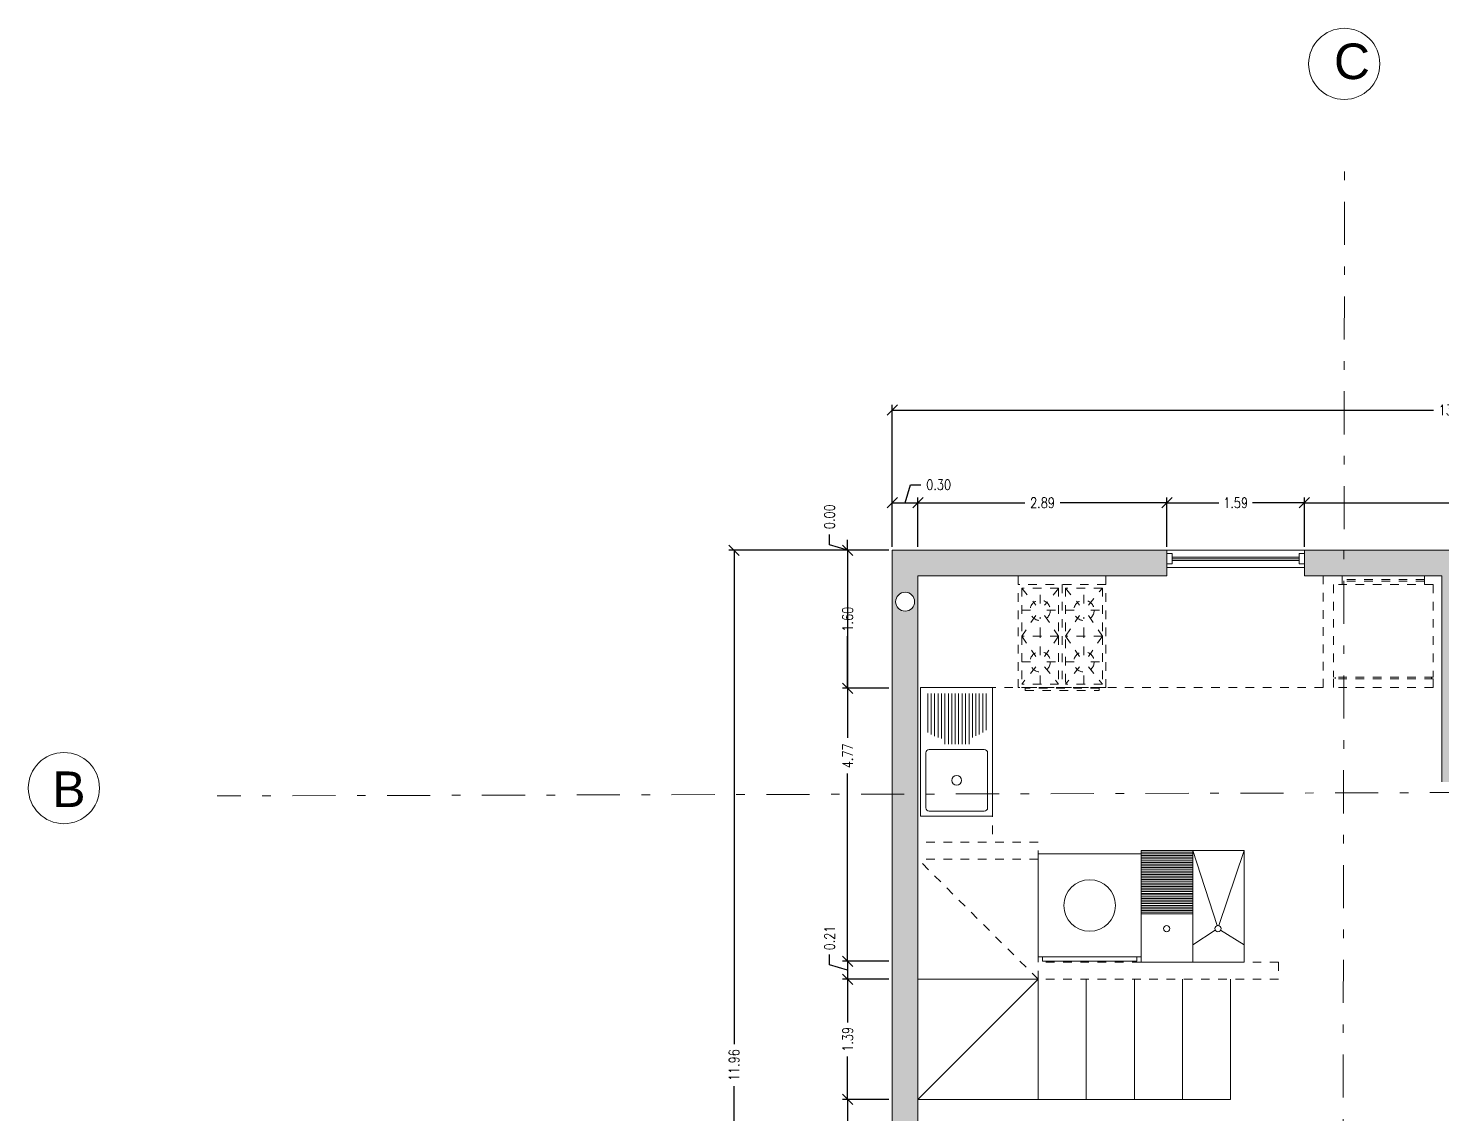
# Model space of a CAD drawing. Header units: inches. Extents: x 2.9 to 69.3, y 3.4 to 29.2.
# Drawn here: x 2.89 to 19.29, y 16.62 to 29.22 of the extents above; entities that cross this region are included whole.
import ezdxf

# ---------------------------------------------------------------- set-up
doc = ezdxf.new("R2010")
doc.units = ezdxf.units.IN
doc.header["$MEASUREMENT"] = 0
doc.linetypes.add('DASHDOT', pattern=[1, 0.5, -0.25, 0, -0.25])
doc.linetypes.add('HIDDEN', pattern=[0.375, 0.25, -0.125])
doc.layers.get('DEFPOINTS').update_dxf_attribs({"color": 210})
for name, color, linetype, lineweight in [('A-ANNO-NOTE', 7, 'Continuous', 35), ('A-FLOR-LEVL', 7, 'Continuous', 35), ('A-FLOR-STRS', 4, 'Continuous', 25), ('A-FURN', 8, 'Continuous', 18), ('A-GLAZ-FULL', 4, 'Continuous', 25), ('A-WALL-FULL-EXTR', 7, 'Continuous', 35), ('A-WALL-FULL-INTR', 7, 'Continuous', 35)]:
    doc.layers.add(name, color=color, linetype=linetype, lineweight=lineweight)
doc.layers.add('A-ANNO-SCRN', color=30, linetype='Continuous')
doc.styles.add('E-ROMANS', font='romans.shx', dxfattribs={"width": 0.8})
doc.styles.get("Standard").update_dxf_attribs({"font": 'Arial.ttf'})
doc.dimstyles.new('E-0100_ARW_18', dxfattribs={"dimscale": 0.001, "dimtxt": 180, "dimasz": 180, "dimexe": 90, "dimexo": 60, "dimgap": 90, "dimtad": 0, "dimzin": 0, "dimdsep": 46, "dimtxsty": 'E-ROMANS', "dimblk": 'OPEN90', "dimcen": 90, "dimclrd": 256, "dimclre": 256, "dimclrt": 256, "dimadec": 0, "dimazin": 0, "dimtfac": 1, "dimtmove": 1, "dimatfit": 3, "dimldrblk": 'OPEN90', "dimfxl": 1, "dimtfill": 1, "dimtolj": 1, "dimtzin": 0, "dimarcsym": 0})

# ---------------------------------------------------------------- blocks, each defined once
blk = doc.blocks.new('LAVADORA-PL')
for p, q in [((0, 0), (0, 0.6)), ((0, 0.6), (0.6, 0.6)), ((0.6, 0.6), (0.6, 0)), ((0.625, 0.575), (0.625, 0.025)), ((0.6, 0), (0, 0))]:
    blk.add_line(p, q)
for points in [[(0.6, 0.575), (0.625, 0.575)], [(0.6, 0.025), (0.625, 0.025)]]:
    blk.add_lwpolyline(points)
blk.add_circle((0.3, 0.3), 0.15)
blk = doc.blocks.new('_Oblique')
at = {"color": 0, "linetype": 'ByBlock', "lineweight": -2}
blk.add_line((-0.5, -0.5), (0.5, 0.5), dxfattribs=at)
blk = doc.blocks.new('*D97')
at = {"transparency": 16777216}
for p, q in [((13.061, 23.712), (13.124, 23.922)), ((13.124, 23.922), (13.244, 23.922)), ((12.911, 23.712), (13.21, 23.712))]:
    blk.add_line(p, q, dxfattribs=at)
at = {"lineweight": -2, "transparency": 16777216}
for p, q in [((12.911, 23.201), (12.911, 23.772)), ((13.21, 23.201), (13.21, 23.772))]:
    blk.add_line(p, q, dxfattribs=at)
at = {"layer": 'DEFPOINTS', "color": 0, "transparency": 16777216}
for p in [(13.21, 23.712), (12.911, 23.161), (13.21, 23.161)]:
    blk.add_point(p, dxfattribs=at)
at = {"transparency": 16777216, "xscale": 0.12, "yscale": 0.12, "zscale": 0.12, "rotation": 180}
blk.add_blockref('_Oblique', (12.911, 23.712), dxfattribs=at)
at = {"transparency": 16777216, "insert": (13.45, 23.922), "char_height": 0.12, "attachment_point": 5, "style": 'E-ROMANS', "bg_fill": 3, "box_fill_scale": 1.25, "bg_fill_color": 256, "bg_fill_true_color": 13158600, "bg_fill_transparency": 0}
blk.add_mtext('\\A1;0.30', dxfattribs=at)
at = {"transparency": 16777216, "xscale": 0.12, "yscale": 0.12, "zscale": 0.12}
blk.add_blockref('_Oblique', (13.21, 23.712), dxfattribs=at)
blk = doc.blocks.new('_Open90')
at = {"color": 0, "linetype": 'ByBlock', "lineweight": -2}
for p, q in [((0, 0), (-1, 0)), ((-0.5, 0.5), (0, 0)), ((0, 0), (-0.5, -0.5))]:
    blk.add_line(p, q, dxfattribs=at)
blk = doc.blocks.new('*D98')
at = {"lineweight": -2, "transparency": 16777216}
for p, q in [((13.21, 23.201), (13.21, 23.772)), ((16.099, 23.201), (16.099, 23.772))]:
    blk.add_line(p, q, dxfattribs=at)
at = {"transparency": 16777216}
for p, q in [((13.21, 23.712), (14.451, 23.712)), ((16.099, 23.712), (14.859, 23.712))]:
    blk.add_line(p, q, dxfattribs=at)
at = {"layer": 'DEFPOINTS', "color": 0, "transparency": 16777216}
for p in [(16.099, 23.712), (13.21, 23.161), (16.099, 23.161)]:
    blk.add_point(p, dxfattribs=at)
at = {"transparency": 16777216, "xscale": 0.12, "yscale": 0.12, "zscale": 0.12, "rotation": 180}
blk.add_blockref('_Oblique', (13.21, 23.712), dxfattribs=at)
at = {"transparency": 16777216, "xscale": 0.12, "yscale": 0.12, "zscale": 0.12}
blk.add_blockref('_Oblique', (16.099, 23.712), dxfattribs=at)
at = {"transparency": 16777216, "insert": (14.655, 23.712), "char_height": 0.12, "attachment_point": 5, "style": 'E-ROMANS', "bg_fill": 3, "box_fill_scale": 1.25, "bg_fill_color": 256, "bg_fill_true_color": 13158600, "bg_fill_transparency": 0}
blk.add_mtext('\\A1;2.89', dxfattribs=at)
blk = doc.blocks.new('*D99')
at = {"lineweight": -2, "transparency": 16777216}
for p, q in [((16.099, 23.201), (16.099, 23.772)), ((17.693, 23.201), (17.693, 23.772))]:
    blk.add_line(p, q, dxfattribs=at)
at = {"transparency": 16777216}
for p, q in [((16.099, 23.712), (16.699, 23.712)), ((17.693, 23.712), (17.093, 23.712))]:
    blk.add_line(p, q, dxfattribs=at)
at = {"layer": 'DEFPOINTS', "color": 0, "transparency": 16777216}
for p in [(17.693, 23.712), (16.099, 23.161), (17.693, 23.161)]:
    blk.add_point(p, dxfattribs=at)
at = {"transparency": 16777216, "xscale": 0.12, "yscale": 0.12, "zscale": 0.12, "rotation": 180}
blk.add_blockref('_Oblique', (16.099, 23.712), dxfattribs=at)
at = {"transparency": 16777216, "xscale": 0.12, "yscale": 0.12, "zscale": 0.12}
blk.add_blockref('_Oblique', (17.693, 23.712), dxfattribs=at)
at = {"transparency": 16777216, "insert": (16.896, 23.712), "char_height": 0.12, "attachment_point": 5, "style": 'E-ROMANS', "bg_fill": 3, "box_fill_scale": 1.25, "bg_fill_color": 256, "bg_fill_true_color": 13158600, "bg_fill_transparency": 0}
blk.add_mtext('\\A1;1.59', dxfattribs=at)
blk = doc.blocks.new('*D100')
at = {"lineweight": -2, "transparency": 16777216}
for p, q in [((17.693, 23.201), (17.693, 23.772)), ((22.376, 23.201), (22.376, 23.772))]:
    blk.add_line(p, q, dxfattribs=at)
at = {"transparency": 16777216}
for p, q in [((17.693, 23.712), (19.828, 23.712)), ((22.376, 23.712), (20.241, 23.712))]:
    blk.add_line(p, q, dxfattribs=at)
at = {"layer": 'DEFPOINTS', "color": 0, "transparency": 16777216}
for p in [(22.376, 23.712), (17.693, 23.161), (22.376, 23.161)]:
    blk.add_point(p, dxfattribs=at)
at = {"transparency": 16777216, "xscale": 0.12, "yscale": 0.12, "zscale": 0.12, "rotation": 180}
blk.add_blockref('_Oblique', (17.693, 23.712), dxfattribs=at)
at = {"transparency": 16777216, "xscale": 0.12, "yscale": 0.12, "zscale": 0.12}
blk.add_blockref('_Oblique', (22.376, 23.712), dxfattribs=at)
at = {"transparency": 16777216, "insert": (20.034, 23.712), "char_height": 0.12, "attachment_point": 5, "style": 'E-ROMANS', "bg_fill": 3, "box_fill_scale": 1.25, "bg_fill_color": 256, "bg_fill_true_color": 13158600, "bg_fill_transparency": 0}
blk.add_mtext('\\A1;4.68', dxfattribs=at)
blk = doc.blocks.new('*D104')
at = {"lineweight": -2, "transparency": 16777216}
for p, q in [((12.911, 23.201), (12.911, 24.849)), ((25.962, 23.201), (25.962, 24.849))]:
    blk.add_line(p, q, dxfattribs=at)
at = {"transparency": 16777216}
for p, q in [((12.911, 24.789), (19.192, 24.789)), ((25.962, 24.789), (19.682, 24.789))]:
    blk.add_line(p, q, dxfattribs=at)
at = {"layer": 'DEFPOINTS', "color": 0, "transparency": 16777216}
for p in [(25.962, 24.789), (12.911, 23.161), (25.962, 23.161)]:
    blk.add_point(p, dxfattribs=at)
at = {"transparency": 16777216, "xscale": 0.12, "yscale": 0.12, "zscale": 0.12, "rotation": 180}
blk.add_blockref('_Oblique', (12.911, 24.789), dxfattribs=at)
at = {"transparency": 16777216, "xscale": 0.12, "yscale": 0.12, "zscale": 0.12}
blk.add_blockref('_Oblique', (25.962, 24.789), dxfattribs=at)
at = {"transparency": 16777216, "insert": (19.437, 24.789), "char_height": 0.12, "attachment_point": 5, "style": 'E-ROMANS', "bg_fill": 3, "box_fill_scale": 1.25, "bg_fill_color": 256, "bg_fill_true_color": 13158600, "bg_fill_transparency": 0}
blk.add_mtext('\\A1;13.05', dxfattribs=at)
blk = doc.blocks.new('*D117')
at = {"transparency": 16777216}
for p, q in [((12.184, 23.224), (12.184, 23.344)), ((12.394, 23.161), (12.184, 23.224)), ((12.394, 23.161), (12.394, 23.281)), ((12.394, 23.161), (12.394, 23.041))]:
    blk.add_line(p, q, dxfattribs=at)
at = {"lineweight": -2, "transparency": 16777216}
blk.add_line((12.871, 23.161), (12.334, 23.161), dxfattribs=at)
blk.add_line((12.871, 23.161), (12.334, 23.161), dxfattribs=at)
at = {"layer": 'DEFPOINTS', "color": 0, "transparency": 16777216}
for p in [(12.394, 23.161), (12.911, 23.161), (12.911, 23.161)]:
    blk.add_point(p, dxfattribs=at)
at = {"transparency": 16777216, "xscale": 0.12, "yscale": 0.12, "zscale": 0.12}
for rotation in [90, 270]:
    blk.add_blockref('_Oblique', (12.394, 23.161), dxfattribs=dict(at, rotation=rotation))
at = {"transparency": 16777216, "insert": (12.184, 23.551), "char_height": 0.12, "attachment_point": 5, "rotation": 90, "style": 'E-ROMANS', "bg_fill": 3, "box_fill_scale": 1.25, "bg_fill_color": 256, "bg_fill_true_color": 13158600, "bg_fill_transparency": 0}
blk.add_mtext('\\A1;0.00', dxfattribs=at)
blk = doc.blocks.new('*D118')
at = {"lineweight": -2, "transparency": 16777216}
for p, q in [((12.871, 23.161), (12.334, 23.161)), ((12.871, 21.56), (12.334, 21.56))]:
    blk.add_line(p, q, dxfattribs=at)
at = {"transparency": 16777216}
for p, q in [((12.394, 23.161), (12.394, 22.56)), ((12.394, 21.56), (12.394, 22.162))]:
    blk.add_line(p, q, dxfattribs=at)
at = {"layer": 'DEFPOINTS', "color": 0, "transparency": 16777216}
for p in [(12.911, 23.161), (12.394, 21.56), (12.911, 21.56)]:
    blk.add_point(p, dxfattribs=at)
at = {"transparency": 16777216, "xscale": 0.12, "yscale": 0.12, "zscale": 0.12}
for p, rotation in [((12.394, 23.161), 90), ((12.394, 21.56), 270)]:
    blk.add_blockref('_Oblique', p, dxfattribs=dict(at, rotation=rotation))
at = {"transparency": 16777216, "insert": (12.394, 22.361), "char_height": 0.12, "attachment_point": 5, "rotation": 90, "style": 'E-ROMANS', "bg_fill": 3, "box_fill_scale": 1.25, "bg_fill_color": 256, "bg_fill_true_color": 13158600, "bg_fill_transparency": 0}
blk.add_mtext('\\A1;1.60', dxfattribs=at)
blk = doc.blocks.new('*D119')
at = {"lineweight": -2, "transparency": 16777216}
for p, q in [((12.871, 23.161), (12.334, 23.161)), ((12.871, 21.56), (12.334, 21.56))]:
    blk.add_line(p, q, dxfattribs=at)
at = {"transparency": 16777216}
for p, q in [((12.394, 23.161), (12.394, 22.56)), ((12.394, 21.56), (12.394, 22.162))]:
    blk.add_line(p, q, dxfattribs=at)
at = {"layer": 'DEFPOINTS', "color": 0, "transparency": 16777216}
for p in [(12.394, 23.161), (12.911, 23.161), (12.911, 21.56)]:
    blk.add_point(p, dxfattribs=at)
at = {"transparency": 16777216, "xscale": 0.12, "yscale": 0.12, "zscale": 0.12}
for p, rotation in [((12.394, 23.161), 90), ((12.394, 21.56), 270)]:
    blk.add_blockref('_Oblique', p, dxfattribs=dict(at, rotation=rotation))
at = {"transparency": 16777216, "insert": (12.394, 22.361), "char_height": 0.12, "attachment_point": 5, "rotation": 90, "style": 'E-ROMANS', "bg_fill": 3, "box_fill_scale": 1.25, "bg_fill_color": 256, "bg_fill_true_color": 13158600, "bg_fill_transparency": 0}
blk.add_mtext('\\A1;1.60', dxfattribs=at)
blk = doc.blocks.new('*D120')
at = {"transparency": 16777216}
for p, q in [((12.184, 23.224), (12.184, 23.344)), ((12.394, 23.161), (12.184, 23.224)), ((12.394, 23.161), (12.394, 23.281)), ((12.394, 23.161), (12.394, 23.041))]:
    blk.add_line(p, q, dxfattribs=at)
at = {"lineweight": -2, "transparency": 16777216}
blk.add_line((12.871, 23.161), (12.334, 23.161), dxfattribs=at)
blk.add_line((12.871, 23.161), (12.334, 23.161), dxfattribs=at)
at = {"layer": 'DEFPOINTS', "color": 0, "transparency": 16777216}
for p in [(12.394, 23.161), (12.911, 23.161), (12.911, 23.161)]:
    blk.add_point(p, dxfattribs=at)
at = {"transparency": 16777216, "xscale": 0.12, "yscale": 0.12, "zscale": 0.12}
for rotation in [90, 270]:
    blk.add_blockref('_Oblique', (12.394, 23.161), dxfattribs=dict(at, rotation=rotation))
at = {"transparency": 16777216, "insert": (12.184, 23.551), "char_height": 0.12, "attachment_point": 5, "rotation": 90, "style": 'E-ROMANS', "bg_fill": 3, "box_fill_scale": 1.25, "bg_fill_color": 256, "bg_fill_true_color": 13158600, "bg_fill_transparency": 0}
blk.add_mtext('\\A1;0.00', dxfattribs=at)
blk = doc.blocks.new('*D121')
at = {"lineweight": -2, "transparency": 16777216}
for p, q in [((12.871, 23.161), (12.334, 23.161)), ((12.871, 18.389), (12.334, 18.389))]:
    blk.add_line(p, q, dxfattribs=at)
at = {"transparency": 16777216}
for p, q in [((12.394, 23.161), (12.394, 20.982)), ((12.394, 18.389), (12.394, 20.569))]:
    blk.add_line(p, q, dxfattribs=at)
at = {"layer": 'DEFPOINTS', "color": 0, "transparency": 16777216}
for p in [(12.911, 23.161), (12.394, 18.389), (12.911, 18.389)]:
    blk.add_point(p, dxfattribs=at)
at = {"transparency": 16777216, "xscale": 0.12, "yscale": 0.12, "zscale": 0.12}
for p, rotation in [((12.394, 23.161), 90), ((12.394, 18.389), 270)]:
    blk.add_blockref('_Oblique', p, dxfattribs=dict(at, rotation=rotation))
at = {"transparency": 16777216, "insert": (12.394, 20.775), "char_height": 0.12, "attachment_point": 5, "rotation": 90, "style": 'E-ROMANS', "bg_fill": 3, "box_fill_scale": 1.25, "bg_fill_color": 256, "bg_fill_true_color": 13158600, "bg_fill_transparency": 0}
blk.add_mtext('\\A1;4.77', dxfattribs=at)
blk = doc.blocks.new('*D122')
at = {"transparency": 16777216}
for p, q in [((12.184, 18.348), (12.184, 18.468)), ((12.394, 18.389), (12.394, 18.18)), ((12.394, 18.285), (12.184, 18.348))]:
    blk.add_line(p, q, dxfattribs=at)
at = {"lineweight": -2, "transparency": 16777216}
for p, q in [((12.871, 18.389), (12.334, 18.389)), ((12.871, 18.18), (12.334, 18.18))]:
    blk.add_line(p, q, dxfattribs=at)
at = {"layer": 'DEFPOINTS', "color": 0, "transparency": 16777216}
for p in [(12.911, 18.389), (12.394, 18.18), (12.911, 18.18)]:
    blk.add_point(p, dxfattribs=at)
at = {"transparency": 16777216, "xscale": 0.12, "yscale": 0.12, "zscale": 0.12, "rotation": 270}
blk.add_blockref('_Oblique', (12.394, 18.18), dxfattribs=at)
at = {"transparency": 16777216, "insert": (12.184, 18.66), "char_height": 0.12, "attachment_point": 5, "rotation": 90, "style": 'E-ROMANS', "bg_fill": 3, "box_fill_scale": 1.25, "bg_fill_color": 256, "bg_fill_true_color": 13158600, "bg_fill_transparency": 0}
blk.add_mtext('\\A1;0.21', dxfattribs=at)
at = {"transparency": 16777216, "xscale": 0.12, "yscale": 0.12, "zscale": 0.12, "rotation": 90}
blk.add_blockref('_Oblique', (12.394, 18.389), dxfattribs=at)
blk = doc.blocks.new('*D123')
at = {"lineweight": -2, "transparency": 16777216}
for p, q in [((12.871, 18.18), (12.334, 18.18)), ((12.871, 16.785), (12.334, 16.785))]:
    blk.add_line(p, q, dxfattribs=at)
at = {"transparency": 16777216}
for p, q in [((12.394, 18.18), (12.394, 17.68)), ((12.394, 16.785), (12.394, 17.286))]:
    blk.add_line(p, q, dxfattribs=at)
at = {"layer": 'DEFPOINTS', "color": 0, "transparency": 16777216}
for p in [(12.911, 18.18), (12.394, 16.785), (12.911, 16.785)]:
    blk.add_point(p, dxfattribs=at)
at = {"transparency": 16777216, "xscale": 0.12, "yscale": 0.12, "zscale": 0.12}
for p, rotation in [((12.394, 18.18), 90), ((12.394, 16.785), 270)]:
    blk.add_blockref('_Oblique', p, dxfattribs=dict(at, rotation=rotation))
at = {"transparency": 16777216, "insert": (12.394, 17.483), "char_height": 0.12, "attachment_point": 5, "rotation": 90, "style": 'E-ROMANS', "bg_fill": 3, "box_fill_scale": 1.25, "bg_fill_color": 256, "bg_fill_true_color": 13158600, "bg_fill_transparency": 0}
blk.add_mtext('\\A1;1.39', dxfattribs=at)
blk = doc.blocks.new('*D124')
at = {"lineweight": -2, "transparency": 16777216}
for p, q in [((12.871, 16.785), (12.334, 16.785)), ((12.871, 15.849), (12.334, 15.849))]:
    blk.add_line(p, q, dxfattribs=at)
at = {"transparency": 16777216}
for p, q in [((12.394, 16.785), (12.394, 16.526)), ((12.394, 15.849), (12.394, 16.109))]:
    blk.add_line(p, q, dxfattribs=at)
at = {"layer": 'DEFPOINTS', "color": 0, "transparency": 16777216}
for p in [(12.911, 16.785), (12.394, 15.849), (12.911, 15.849)]:
    blk.add_point(p, dxfattribs=at)
at = {"transparency": 16777216, "xscale": 0.12, "yscale": 0.12, "zscale": 0.12}
for p, rotation in [((12.394, 16.785), 90), ((12.394, 15.849), 270)]:
    blk.add_blockref('_Oblique', p, dxfattribs=dict(at, rotation=rotation))
at = {"transparency": 16777216, "insert": (12.394, 16.317), "char_height": 0.12, "attachment_point": 5, "rotation": 90, "style": 'E-ROMANS', "bg_fill": 3, "box_fill_scale": 1.25, "bg_fill_color": 256, "bg_fill_true_color": 13158600, "bg_fill_transparency": 0}
blk.add_mtext('\\A1;0.94', dxfattribs=at)
blk = doc.blocks.new('*D139')
at = {"lineweight": -2, "transparency": 16777216}
for p, q in [((12.871, 23.161), (11.016, 23.161)), ((12.871, 11.206), (11.016, 11.206))]:
    blk.add_line(p, q, dxfattribs=at)
at = {"transparency": 16777216}
for p, q in [((11.076, 23.161), (11.076, 17.429)), ((11.076, 11.206), (11.076, 16.939))]:
    blk.add_line(p, q, dxfattribs=at)
at = {"layer": 'DEFPOINTS', "color": 0, "transparency": 16777216}
for p in [(11.076, 23.161), (12.911, 23.161), (12.911, 11.206)]:
    blk.add_point(p, dxfattribs=at)
at = {"transparency": 16777216, "xscale": 0.12, "yscale": 0.12, "zscale": 0.12}
for p, rotation in [((11.076, 23.161), 90), ((11.076, 11.206), 270)]:
    blk.add_blockref('_Oblique', p, dxfattribs=dict(at, rotation=rotation))
at = {"transparency": 16777216, "insert": (11.076, 17.184), "char_height": 0.12, "attachment_point": 5, "rotation": 90, "style": 'E-ROMANS', "bg_fill": 3, "box_fill_scale": 1.25, "bg_fill_color": 256, "bg_fill_true_color": 13158600, "bg_fill_transparency": 0}
blk.add_mtext('\\A1;11.96', dxfattribs=at)

msp = doc.modelspace()

# ---------------------------------------------------------------- hatches: boundary and pattern name
at = {"layer": 'A-ANNO-SCRN'}
h = msp.add_hatch(color=256, dxfattribs=at)
h.dxf.hatch_style = 1
h.set_gradient(color1=(51, 51, 51), color2=(51, 51, 51), tint=1)
h.paths.add_polyline_path([(25.663, 14.196), (21.182, 14.196), (21.183, 14.076), (21.186, 14.076), (21.186, 13.896), (25.663, 13.896)])
h.paths.add_polyline_path([(25.962, 20.324), (25.663, 20.323), (25.663, 16.052), (25.962, 16.052)])
h.paths.add_polyline_path([(25.962, 23.161), (23.97, 23.161), (23.97, 22.863), (25.663, 22.863), (25.663, 20.323), (25.962, 20.324)])
h.paths.add_polyline_path([(25.703, 22.564, -1), (25.922, 22.564, -1)], flags=16)
h.paths.add_polyline_path([(22.376, 23.161), (20.728, 23.161), (20.728, 22.863), (22.376, 22.863)])
h.paths.add_polyline_path([(20.728, 23.161), (19.586, 23.161), (19.287, 23.161), (18.132, 23.161), (18.132, 22.863), (19.088, 22.863), (19.287, 22.863), (19.287, 20.472), (19.586, 20.472), (19.586, 22.863), (20.728, 22.863)])
h.paths.add_polyline_path([(16.099, 23.161), (12.911, 23.161), (12.911, 20.31), (13.21, 20.311), (13.21, 22.863), (16.099, 22.863)])
h.paths.add_polyline_path([(13.17, 22.564, -1), (12.951, 22.564, -1)], flags=16)
h.paths.add_polyline_path([(18.132, 23.161), (17.693, 23.161), (17.693, 22.863), (18.132, 22.863)])
h = msp.add_hatch(color=256, dxfattribs=at)
h.dxf.hatch_style = 1
h.set_gradient(color1=(51, 51, 51), color2=(51, 51, 51), tint=1)
h.paths.add_polyline_path([(13.21, 20.331), (12.911, 20.33), (12.911, 16.071), (13.21, 16.072)])
h.paths.add_polyline_path([(13.21, 16.072), (12.911, 16.071), (12.911, 11.206), (16.099, 11.206), (16.099, 11.505), (13.21, 11.505)])
h.paths.add_polyline_path([(19.287, 11.206), (19.586, 11.206), (19.586, 13.896), (19.586, 13.896), (19.586, 14.076), (19.586, 15.371), (19.287, 15.371), (19.287, 13.896), (19.287, 11.784), (19.287, 11.505), (18.135, 11.505), (18.135, 11.206)])
h.paths.add_polyline_path([(25.962, 16.103), (25.663, 16.102), (25.663, 11.206), (25.962, 11.206)])

# ---------------------------------------------------------------- linework, layer by layer
at = {"layer": 'A-ANNO-NOTE', "color": 2, "linetype": 'DASHDOT', "lineweight": 5}
for p, q in [((18.132, 9.107), (18.16, 27.67)), ((33.951, 20.387), (5.077, 20.309))]:
    msp.add_line(p, q, dxfattribs=at)
at = {"layer": 'A-ANNO-NOTE', "color": 2, "lineweight": 9}
for centre in [(18.156, 28.808), (3.3, 20.4)]:
    msp.add_circle(centre, 0.413, dxfattribs=at)
at = {"layer": 'A-FLOR-LEVL', "color": 0, "lineweight": 9}
for p, q in [((17.693, 23.161), (16.099, 23.161)), ((17.693, 22.962), (16.099, 22.962))]:
    msp.add_line(p, q, dxfattribs=at)
msp.add_circle((13.061, 22.564), 0.11, dxfattribs=at)
at = {"layer": 'A-FLOR-STRS', "color": 0, "linetype": 'HIDDEN', "lineweight": 5, "ltscale": 0.001}
for q in [(13.21, 19.575), (14.605, 19.575)]:
    msp.add_line((14.605, 18.18), q, dxfattribs=at)
at = {"layer": 'A-FLOR-STRS', "color": 0, "lineweight": 5}
for p, q in [((13.21, 18.18), (14.605, 18.18)), ((14.605, 18.18), (14.605, 16.785)), ((15.163, 18.18), (15.163, 16.785)), ((15.721, 18.18), (15.721, 16.785)), ((16.279, 18.18), (16.279, 16.785)), ((16.836, 18.18), (16.836, 16.785)), ((16.836, 16.785), (13.21, 16.785))]:
    msp.add_line(p, q, dxfattribs=at)
at = {"layer": 'A-FLOR-STRS', "color": 0, "linetype": 'DASHDOT', "lineweight": 5, "ltscale": 15}
msp.add_line((14.605, 18.18), (13.21, 16.785), dxfattribs=at)
at = {"layer": 'A-FURN', "color": 0, "linetype": 'HIDDEN', "lineweight": 5, "ltscale": 0.001}
for p, q in [((14.374, 22.863), (14.374, 21.567)), ((15.39, 22.863), (15.39, 21.567)), ((17.912, 21.567), (17.912, 22.863)), ((18.132, 22.863), (18.132, 22.763)), ((19.088, 22.803), (18.132, 22.803)), ((14.414, 22.723), (14.577, 22.524)), ((14.414, 22.723), (14.414, 22.165)), ((14.628, 22.543), (14.628, 22.723)), ((14.842, 22.716), (14.679, 22.524)), ((14.842, 22.723), (14.842, 22.165)), ((14.882, 22.763), (14.882, 21.567)), ((14.922, 22.723), (15.085, 22.524)), ((14.922, 22.723), (14.922, 22.118)), ((15.136, 22.543), (15.136, 22.723)), ((15.187, 22.524), (15.35, 22.723)), ((15.35, 22.723), (15.35, 22.165)), ((18.032, 22.763), (18.032, 21.687)), ((19.188, 22.763), (18.032, 22.763)), ((19.188, 22.763), (19.188, 21.687)), ((14.414, 22.464), (14.55, 22.464)), ((14.577, 22.404), (14.414, 22.165)), ((14.628, 22.165), (14.628, 22.386)), ((14.679, 22.404), (14.842, 22.165)), ((14.707, 22.464), (14.842, 22.464)), ((14.922, 22.464), (15.058, 22.464)), ((14.922, 22.165), (15.085, 22.404)), ((15.136, 22.165), (15.136, 22.386)), ((15.187, 22.404), (15.35, 22.165)), ((15.215, 22.464), (15.35, 22.464)), ((14.414, 22.165), (14.577, 21.926)), ((14.414, 22.165), (14.414, 21.607)), ((14.842, 22.165), (14.414, 22.165)), ((14.628, 21.945), (14.628, 22.165)), ((14.842, 22.165), (14.679, 21.926)), ((14.842, 22.165), (14.842, 21.607)), ((14.922, 22.165), (15.085, 21.926)), ((15.35, 22.165), (14.922, 22.165)), ((15.136, 21.945), (15.136, 22.165)), ((15.35, 22.165), (15.187, 21.926)), ((15.35, 22.165), (15.35, 21.607)), ((14.922, 22.125), (14.922, 21.607)), ((14.414, 21.866), (14.55, 21.866)), ((14.707, 21.866), (14.842, 21.866)), ((14.922, 21.866), (15.058, 21.866)), ((15.215, 21.866), (15.35, 21.866)), ((14.577, 21.807), (14.414, 21.607)), ((14.628, 21.607), (14.628, 21.788)), ((14.679, 21.807), (14.842, 21.607)), ((15.085, 21.807), (14.922, 21.607)), ((15.136, 21.607), (15.136, 21.788)), ((15.187, 21.807), (15.35, 21.607)), ((19.188, 21.687), (18.032, 21.687)), ((19.188, 21.667), (18.032, 21.667)), ((18.032, 21.667), (18.032, 21.567)), ((18.052, 21.687), (18.052, 21.667)), ((17.912, 21.567), (14.075, 21.567)), ((14.075, 21.567), (14.075, 19.774)), ((15.39, 21.567), (14.374, 21.567)), ((14.842, 21.607), (14.414, 21.607)), ((15.35, 21.607), (14.922, 21.607)), ((19.188, 21.567), (18.032, 21.567))]:
    msp.add_line(p, q, dxfattribs=at)
at = {"layer": 'A-FURN', "color": 0, "linetype": 'HIDDEN', "lineweight": 9, "ltscale": 0.001}
for p, q in [((19.088, 22.863), (18.132, 22.863)), ((19.088, 22.823), (18.132, 22.823)), ((19.088, 22.863), (19.088, 22.763)), ((15.39, 22.763), (14.374, 22.763)), ((14.842, 22.723), (14.414, 22.723)), ((15.35, 22.723), (14.922, 22.723)), ((19.168, 21.687), (19.168, 21.667)), ((19.188, 21.667), (19.188, 21.567))]:
    msp.add_line(p, q, dxfattribs=at)
at = {"layer": 'A-FURN', "color": 0, "lineweight": 9}
msp.add_line((13.238, 20.073), (13.238, 21.567), dxfattribs=at)
at = {"layer": 'A-FURN', "color": 0, "lineweight": 5}
for p, q in [((13.238, 21.567), (14.075, 21.567)), ((13.324, 21.5), (13.324, 21.044)), ((13.363, 21.5), (13.363, 21.022)), ((13.403, 21.5), (13.403, 21.003)), ((13.443, 21.5), (13.443, 20.988)), ((13.483, 21.5), (13.483, 20.976)), ((13.523, 21.5), (13.523, 20.911)), ((13.563, 21.5), (13.563, 20.911)), ((13.602, 21.5), (13.602, 20.911)), ((13.642, 21.5), (13.642, 20.911)), ((13.682, 21.5), (13.682, 20.911)), ((13.722, 21.5), (13.722, 20.911)), ((13.762, 21.5), (13.762, 20.911)), ((13.802, 21.5), (13.802, 20.911)), ((13.842, 21.5), (13.842, 20.989)), ((13.881, 21.5), (13.881, 21.005)), ((13.921, 21.5), (13.921, 21.024)), ((13.961, 21.5), (13.961, 21.046)), ((14.001, 21.5), (14.001, 21.073)), ((14.075, 20.073), (14.075, 21.567)), ((13.341, 20.848), (13.978, 20.848)), ((13.301, 20.808), (13.301, 20.171)), ((14.018, 20.808), (14.018, 20.171)), ((13.238, 20.073), (14.075, 20.073)), ((13.341, 20.131), (13.978, 20.131)), ((15.8, 18.379), (15.8, 19.675)), ((15.8, 19.675), (16.996, 19.675)), ((15.8, 19.657), (16.398, 19.657)), ((15.8, 19.637), (16.398, 19.637)), ((15.8, 19.617), (16.398, 19.617)), ((15.8, 19.597), (16.398, 19.597)), ((15.8, 19.577), (16.398, 19.577)), ((15.8, 19.557), (16.398, 19.557)), ((15.8, 19.537), (16.398, 19.537)), ((15.8, 19.517), (16.398, 19.517)), ((16.681, 18.804), (16.398, 19.675)), ((16.398, 18.379), (16.398, 19.675)), ((16.701, 18.804), (16.996, 19.675)), ((16.996, 19.675), (16.996, 18.379)), ((15.8, 19.497), (16.398, 19.497)), ((15.8, 19.477), (16.398, 19.477)), ((15.8, 19.477), (16.398, 19.477)), ((15.8, 19.457), (16.398, 19.457)), ((15.8, 19.437), (16.398, 19.437)), ((15.8, 19.418), (16.398, 19.418)), ((15.8, 19.398), (16.398, 19.398)), ((15.8, 19.378), (16.398, 19.378)), ((15.8, 19.358), (16.398, 19.358)), ((15.8, 19.338), (16.398, 19.338)), ((15.8, 19.318), (16.398, 19.318)), ((15.8, 19.318), (16.398, 19.318)), ((15.8, 19.298), (16.398, 19.298)), ((15.8, 19.298), (16.398, 19.298)), ((15.8, 19.278), (16.398, 19.278)), ((15.8, 19.278), (16.398, 19.278)), ((15.8, 19.258), (16.398, 19.258)), ((15.8, 19.258), (16.398, 19.258)), ((15.8, 19.238), (16.398, 19.238)), ((15.8, 19.238), (16.398, 19.238)), ((15.8, 19.218), (16.398, 19.218)), ((15.8, 19.198), (16.398, 19.198)), ((15.8, 19.178), (16.398, 19.178)), ((15.8, 19.159), (16.398, 19.159)), ((15.8, 19.139), (16.398, 19.139)), ((15.8, 19.119), (16.398, 19.119)), ((15.8, 19.099), (16.398, 19.099)), ((15.8, 19.079), (16.398, 19.079)), ((15.8, 19.059), (16.398, 19.059)), ((15.8, 19.039), (16.398, 19.039)), ((15.8, 19.019), (16.398, 19.019)), ((15.8, 18.999), (16.398, 18.999)), ((15.8, 18.979), (16.398, 18.979)), ((15.8, 18.959), (16.398, 18.959)), ((15.8, 18.939), (16.398, 18.939)), ((16.66, 18.75), (16.398, 18.579)), ((16.721, 18.75), (16.996, 18.579)), ((16.996, 18.379), (15.8, 18.379))]:
    msp.add_line(p, q, dxfattribs=at)
at = {"layer": 'A-FURN', "color": 0, "linetype": 'HIDDEN', "lineweight": 5, "ltscale": 0.001}
msp.add_lwpolyline([(15.313, 21.56), (14.453, 21.56), (14.453, 21.535), (15.313, 21.535)], close=True, dxfattribs=at)
for centre in [(14.628, 22.464), (15.136, 22.464), (14.628, 21.866), (15.136, 21.866)]:
    msp.add_circle(centre, 0.118, dxfattribs=at)
at = {"layer": 'A-FURN', "color": 0, "lineweight": 5}
for centre, radius in [((13.66, 20.489), 0.0565), ((16.095, 18.769), 0.0361), ((16.691, 18.769), 0.0361)]:
    msp.add_circle(centre, radius, dxfattribs=at)
for centre, start, end in [((13.341, 20.808), 90, 180), ((13.978, 20.808), 0, 90), ((13.341, 20.171), 180, 270), ((13.978, 20.171), 270, 0)]:
    msp.add_arc(centre, 0.0399, start, end, dxfattribs=at)
at = {"layer": 'A-GLAZ-FULL', "color": 0, "lineweight": 9}
for p, q in [((16.099, 23.122), (16.159, 23.122)), ((16.099, 23.002), (16.159, 23.002)), ((16.159, 23.082), (17.633, 23.082)), ((16.159, 23.062), (17.633, 23.062)), ((16.159, 23.042), (17.633, 23.042)), ((17.633, 23.122), (17.693, 23.122)), ((17.633, 23.002), (17.693, 23.002))]:
    msp.add_line(p, q, dxfattribs=at)
at = {"layer": 'A-GLAZ-FULL', "color": 0, "lineweight": 9, "ltscale": 0.001}
for p, q in [((16.159, 23.122), (16.159, 23.002)), ((17.633, 23.122), (17.633, 23.002))]:
    msp.add_line(p, q, dxfattribs=at)
at = {"layer": 'A-WALL-FULL-EXTR', "color": 0, "lineweight": 9}
for p, q in [((12.911, 11.206), (12.911, 23.161)), ((12.911, 23.161), (16.099, 23.161)), ((16.099, 22.863), (16.099, 23.161)), ((17.693, 23.161), (17.693, 22.863)), ((17.693, 23.161), (19.287, 23.161)), ((19.287, 23.161), (19.586, 23.161)), ((13.21, 11.505), (13.21, 22.863)), ((13.21, 22.863), (16.099, 22.863)), ((17.693, 22.863), (19.287, 22.863)), ((19.287, 20.472), (19.287, 22.863))]:
    msp.add_line(p, q, dxfattribs=at)
at = {"layer": 'A-WALL-FULL-INTR', "color": 0, "linetype": 'HIDDEN', "lineweight": 5, "ltscale": 0.001}
for p, q in [((14.605, 19.774), (13.21, 19.774)), ((14.605, 19.575), (14.605, 19.774)), ((14.605, 19.575), (13.21, 19.575)), ((17.394, 18.379), (14.605, 18.379)), ((17.394, 18.379), (17.394, 18.18)), ((17.394, 18.18), (14.605, 18.18))]:
    msp.add_line(p, q, dxfattribs=at)

# ---------------------------------------------------------------- block references
at = {"layer": 'A-FURN', "color": 0, "lineweight": 5, "xscale": -1.992513781516756, "yscale": 1.992513781516756, "zscale": 1.992513781516756, "rotation": 90}
msp.add_blockref('LAVADORA-PL', (15.8, 19.635), dxfattribs=at)

# ---------------------------------------------------------------- texts
at = {"layer": 'A-ANNO-NOTE', "color": 2, "lineweight": 9, "char_height": 0.413, "attachment_point": 1}
for s, insert in [('C', (18.037, 29.044)), ('B', (3.166, 20.593))]:
    msp.add_mtext_dynamic_manual_height_columns(s, width=2.13344, gutter_width=1, heights=[0], dxfattribs=dict(at, insert=insert))

# ---------------------------------------------------------------- next in the draw order: dimensions: what is measured, and where the dimension line sits
dim = msp.add_linear_dim(base=(13.21, 23.712), p1=(12.911, 23.161), p2=(13.21, 23.161), dimstyle='E-0100_ARW_18', override={"dimtxt": 120, "dimasz": 120, "dimexe": 60, "dimexo": 40, "dimgap": 60, "dimblk": 'Oblique', "dimcen": 60, "dimlwd": 65535})
dim.commit()
dim.dimension.update_dxf_attribs({"geometry": '*D97', "text_midpoint": (13.304, 23.922)})

# ---------------------------------------------------------------- next in the draw order: dimensions: what is measured, and where the dimension line sits
dim = msp.add_linear_dim(base=(16.099, 23.712), p1=(13.21, 23.161), p2=(16.099, 23.161), dimstyle='E-0100_ARW_18', override={"dimtxt": 120, "dimasz": 120, "dimexe": 60, "dimexo": 40, "dimgap": 60, "dimblk": 'Oblique', "dimcen": 60, "dimlwd": 65535})
dim.commit()
dim.dimension.update_dxf_attribs({"geometry": '*D98', "text_midpoint": (14.655, 23.712)})

# ---------------------------------------------------------------- next in the draw order: dimensions: what is measured, and where the dimension line sits
dim = msp.add_linear_dim(base=(17.693, 23.712), p1=(16.099, 23.161), p2=(17.693, 23.161), dimstyle='E-0100_ARW_18', override={"dimtxt": 120, "dimasz": 120, "dimexe": 60, "dimexo": 40, "dimgap": 60, "dimblk": 'Oblique', "dimcen": 60, "dimlwd": 65535})
dim.commit()
dim.dimension.update_dxf_attribs({"geometry": '*D99', "text_midpoint": (16.896, 23.712)})

# ---------------------------------------------------------------- next in the draw order: dimensions: what is measured, and where the dimension line sits
dim = msp.add_linear_dim(base=(22.376, 23.712), p1=(17.693, 23.161), p2=(22.376, 23.161), dimstyle='E-0100_ARW_18', override={"dimtxt": 120, "dimasz": 120, "dimexe": 60, "dimexo": 40, "dimgap": 60, "dimblk": 'Oblique', "dimcen": 60, "dimlwd": 65535})
dim.commit()
dim.dimension.update_dxf_attribs({"geometry": '*D100', "text_midpoint": (20.034, 23.712)})

# ---------------------------------------------------------------- next in the draw order: dimensions: what is measured, and where the dimension line sits
dim = msp.add_aligned_dim(p1=(12.911, 23.161), p2=(25.962, 23.161), distance=1.628, dimstyle='E-0100_ARW_18', override={"dimtxt": 120, "dimasz": 120, "dimexe": 60, "dimexo": 40, "dimgap": 60, "dimblk": 'Oblique', "dimcen": 60, "dimlwd": 65535})
dim.commit()
dim.dimension.update_dxf_attribs({"geometry": '*D104', "text_midpoint": (19.437, 24.789)})

# ---------------------------------------------------------------- next in the draw order: dimensions: what is measured, and where the dimension line sits
dim = msp.add_linear_dim(base=(12.393625534, 23.161433709), p1=(12.911186727, 23.161433709), p2=(12.911186727, 23.161433709), angle=90, dimstyle='E-0100_ARW_18', override={"dimtxt": 120, "dimasz": 120, "dimexe": 60, "dimexo": 40, "dimgap": 60, "dimblk": 'Oblique', "dimcen": 60, "dimlwd": 65535})
dim.commit()
dim.dimension.update_dxf_attribs({"geometry": '*D117', "text_midpoint": (12.183625534, 23.404433709)})

# ---------------------------------------------------------------- next in the draw order: dimensions: what is measured, and where the dimension line sits
dim = msp.add_linear_dim(base=(12.394, 21.56), p1=(12.911, 23.161), p2=(12.911, 21.56), angle=90, dimstyle='E-0100_ARW_18', override={"dimtxt": 120, "dimasz": 120, "dimexe": 60, "dimexo": 40, "dimgap": 60, "dimblk": 'Oblique', "dimcen": 60, "dimlwd": 65535})
dim.commit()
dim.dimension.update_dxf_attribs({"geometry": '*D118', "text_midpoint": (12.394, 22.361)})

# ---------------------------------------------------------------- next in the draw order: dimensions: what is measured, and where the dimension line sits
dim = msp.add_linear_dim(base=(12.394, 23.161), p1=(12.911, 21.56), p2=(12.911, 23.161), angle=90, dimstyle='E-0100_ARW_18', override={"dimtxt": 120, "dimasz": 120, "dimexe": 60, "dimexo": 40, "dimgap": 60, "dimblk": 'Oblique', "dimcen": 60, "dimlwd": 65535})
dim.commit()
dim.dimension.update_dxf_attribs({"geometry": '*D119', "text_midpoint": (12.394, 22.361)})

# ---------------------------------------------------------------- next in the draw order: dimensions: what is measured, and where the dimension line sits
dim = msp.add_linear_dim(base=(12.393625534, 23.161433709), p1=(12.911186727, 23.161433709), p2=(12.911186727, 23.161433709), angle=90, dimstyle='E-0100_ARW_18', override={"dimtxt": 120, "dimasz": 120, "dimexe": 60, "dimexo": 40, "dimgap": 60, "dimblk": 'Oblique', "dimcen": 60, "dimlwd": 65535})
dim.commit()
dim.dimension.update_dxf_attribs({"geometry": '*D120', "text_midpoint": (12.183625534, 23.404433709)})

# ---------------------------------------------------------------- next in the draw order: dimensions: what is measured, and where the dimension line sits
dim = msp.add_linear_dim(base=(12.394, 18.389), p1=(12.911, 23.161), p2=(12.911, 18.389), angle=90, dimstyle='E-0100_ARW_18', override={"dimtxt": 120, "dimasz": 120, "dimexe": 60, "dimexo": 40, "dimgap": 60, "dimblk": 'Oblique', "dimcen": 60, "dimlwd": 65535})
dim.commit()
dim.dimension.update_dxf_attribs({"geometry": '*D121', "text_midpoint": (12.394, 20.775)})

# ---------------------------------------------------------------- next in the draw order: dimensions: what is measured, and where the dimension line sits
dim = msp.add_linear_dim(base=(12.394, 18.18), p1=(12.911, 18.389), p2=(12.911, 18.18), angle=90, dimstyle='E-0100_ARW_18', override={"dimtxt": 120, "dimasz": 120, "dimexe": 60, "dimexo": 40, "dimgap": 60, "dimblk": 'Oblique', "dimcen": 60, "dimlwd": 65535})
dim.commit()
dim.dimension.update_dxf_attribs({"geometry": '*D122', "text_midpoint": (12.184, 18.528)})

# ---------------------------------------------------------------- next in the draw order: dimensions: what is measured, and where the dimension line sits
dim = msp.add_linear_dim(base=(12.3936, 16.7854), p1=(12.9112, 18.1801), p2=(12.9112, 16.7854), angle=90, dimstyle='E-0100_ARW_18', override={"dimtxt": 120, "dimasz": 120, "dimexe": 60, "dimexo": 40, "dimgap": 60, "dimblk": 'Oblique', "dimcen": 60, "dimlwd": 65535})
dim.commit()
dim.dimension.update_dxf_attribs({"geometry": '*D123', "text_midpoint": (12.3936, 17.4828)})

# ---------------------------------------------------------------- next in the draw order: dimensions: what is measured, and where the dimension line sits
dim = msp.add_linear_dim(base=(12.394, 15.849), p1=(12.911, 16.785), p2=(12.911, 15.849), angle=90, dimstyle='E-0100_ARW_18', override={"dimtxt": 120, "dimasz": 120, "dimexe": 60, "dimexo": 40, "dimgap": 60, "dimblk": 'Oblique', "dimcen": 60, "dimlwd": 65535})
dim.commit()
dim.dimension.update_dxf_attribs({"geometry": '*D124', "text_midpoint": (12.394, 16.317)})

# ---------------------------------------------------------------- next in the draw order: dimensions: what is measured, and where the dimension line sits
dim = msp.add_linear_dim(base=(11.07558, 23.16143), p1=(12.91119, 11.20635), p2=(12.91119, 23.16143), angle=90, dimstyle='E-0100_ARW_18', override={"dimtxt": 120, "dimasz": 120, "dimexe": 60, "dimexo": 40, "dimgap": 60, "dimblk": 'Oblique', "dimcen": 60, "dimlwd": 65535})
dim.commit()
dim.dimension.update_dxf_attribs({"geometry": '*D139', "text_midpoint": (11.07558, 17.18389)})

doc.saveas('drawing.dxf')
